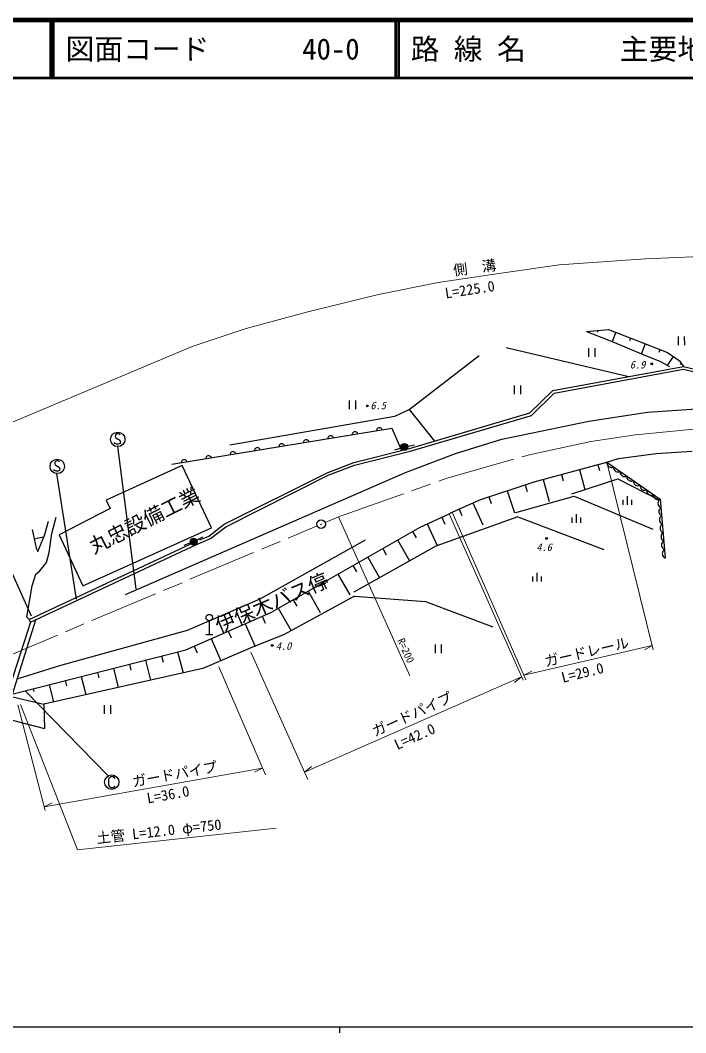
# Model space of a CAD drawing. Units: millimetres, scale not verified. Extents: x 40000 to 680000, y 20000 to 380000.
# Drawn here: x 112506 to 228184, y 204000 to 380000 of the extents above; entities that cross this region are included whole.
import ezdxf
from ezdxf.enums import TextEntityAlignment as Align

# ---------------------------------------------------------------- set-up
doc = ezdxf.new("R2010")
doc.units = ezdxf.units.MM
doc.header["$LTSCALE"] = 1000
doc.linetypes.add('CHAIN', pattern=[18.5, 12, -1.5, 3.5, -1.5])
for name, color, linetype, lineweight in [('M-BGD', 7, 'Continuous', 25), ('M-BGD-EXST', 7, 'Continuous', 25), ('M-BMK', 2, 'CHAIN', 13), ('M-BMK-SRVR', 3, 'Continuous', 25), ('M-STR-HTXT', 7, 'Continuous', 13), ('M-STR-STRC', 7, 'Continuous', 25), ('M-TTL', 2, 'Continuous', 140), ('M-TTL-BAND', 7, 'Continuous', 25), ('M-TTL-LINE', 7, 'Continuous', 50)]:
    doc.layers.add(name, color=color, linetype=linetype, lineweight=lineweight)
doc.layers.add('M-TTL-TXT', color=7, linetype='Continuous')
doc.styles.add('ＭＳ ゴシック', font='')
doc.styles.get('ＭＳ ゴシック').set_extended_font_data('MS Gothic')

msp = doc.modelspace()

# ---------------------------------------------------------------- linework, layer by layer
at = {"layer": 'M-BGD'}
for p, q in [((210927, 325911), (214743, 326270)), ((210927, 325911), (214817, 324362)), ((212835, 326091), (212863, 325798)), ((214743, 326270), (219411, 324440)), ((216025, 325769), (215384, 324131)), ((214817, 324362), (220758, 321898)), ((218589, 324766), (218392, 324263)), ((219411, 324440), (224998, 322258)), ((226854, 325029), (226856, 323529)), ((227996, 323530), (227994, 325030)), ((196983, 323141), (218306, 318082)), ((211286, 323017), (211288, 321517)), ((212428, 321519), (212426, 323019)), ((221152, 323762), (220483, 322052)), ((223716, 322759), (223511, 322235)), ((224998, 322258), (227049, 320847)), ((180110, 312341), (192287, 321724)), ((220758, 321898), (223798, 320701)), ((223798, 320701), (225355, 319785)), ((226023, 321552), (224966, 320014)), ((227049, 320847), (227777, 319831)), ((227413, 320339), (227191, 320180)), ((205086, 315640), (227777, 319831)), ((205326, 315176), (227764, 319320)), ((227764, 319320), (243218, 315632)), ((227777, 319831), (243277, 316132)), ((198376, 316482), (198378, 314982)), ((199518, 314983), (199516, 316483)), ((201098, 311743), (205086, 315640)), ((201358, 311298), (205326, 315176)), ((169703, 313902), (169705, 312402)), ((170845, 312403), (170843, 313903)), ((177638, 311188), (180110, 312341)), ((180110, 312341), (184527, 306862)), ((180149, 305572), (201098, 311743)), ((148934, 306197), (177638, 311188)), ((180280, 305090), (201358, 311298)), ((138869, 302849), (177068, 309092)), ((170228, 308096), (170208, 307971)), ((170272, 308204), (170228, 308096)), ((170354, 308319), (170272, 308204)), ((170443, 308394), (170354, 308319)), ((170555, 308453), (170443, 308394)), ((170713, 308479), (170555, 308453)), ((170838, 308459), (170713, 308479)), ((170946, 308416), (170838, 308459)), ((171061, 308333), (170946, 308416)), ((171136, 308244), (171061, 308333)), ((171195, 308132), (171136, 308244)), ((174473, 308789), (174453, 308664)), ((174516, 308898), (174473, 308789)), ((174598, 309012), (174516, 308898)), ((174688, 309088), (174598, 309012)), ((174799, 309147), (174688, 309088)), ((174957, 309172), (174799, 309147)), ((175082, 309152), (174957, 309172)), ((175191, 309109), (175082, 309152)), ((175305, 309027), (175191, 309109)), ((175381, 308938), (175305, 309027)), ((175440, 308826), (175381, 308938)), ((177068, 309092), (178760, 305224)), ((157710, 306313), (157621, 306238)), ((157822, 306372), (157710, 306313)), ((157980, 306398), (157822, 306372)), ((158105, 306378), (157980, 306398)), ((158213, 306335), (158105, 306378)), ((158328, 306252), (158213, 306335)), ((158403, 306163), (158328, 306252)), ((161740, 306708), (161720, 306583)), ((161783, 306817), (161740, 306708)), ((161865, 306931), (161783, 306817)), ((161954, 307007), (161865, 306931)), ((162066, 307066), (161954, 307007)), ((162224, 307091), (162066, 307066)), ((162349, 307071), (162224, 307091)), ((162457, 307028), (162349, 307071)), ((162572, 306946), (162457, 307028)), ((162648, 306857), (162572, 306946)), ((162706, 306745), (162648, 306857)), ((165984, 307402), (165964, 307277)), ((166027, 307510), (165984, 307402)), ((166110, 307625), (166027, 307510)), ((166199, 307700), (166110, 307625)), ((166311, 307759), (166199, 307700)), ((166469, 307785), (166311, 307759)), ((166593, 307765), (166469, 307785)), ((166702, 307722), (166593, 307765)), ((166817, 307639), (166702, 307722)), ((166892, 307550), (166817, 307639)), ((166951, 307438), (166892, 307550)), ((149006, 304627), (148986, 304503)), ((149050, 304736), (149006, 304627)), ((149132, 304851), (149050, 304736)), ((149221, 304926), (149132, 304851)), ((149333, 304985), (149221, 304926)), ((149491, 305011), (149333, 304985)), ((149616, 304990), (149491, 305011)), ((149724, 304947), (149616, 304990)), ((149839, 304865), (149724, 304947)), ((149914, 304776), (149839, 304865)), ((149973, 304664), (149914, 304776)), ((153251, 305321), (153231, 305196)), ((153294, 305429), (153251, 305321)), ((153376, 305544), (153294, 305429)), ((153466, 305620), (153376, 305544)), ((153577, 305678), (153466, 305620)), ((153735, 305704), (153577, 305678)), ((153860, 305684), (153735, 305704)), ((153969, 305641), (153860, 305684)), ((154083, 305558), (153969, 305641)), ((154159, 305469), (154083, 305558)), ((154218, 305357), (154159, 305469)), ((157495, 306015), (157475, 305890)), ((157538, 306123), (157495, 306015)), ((157621, 306238), (157538, 306123)), ((158462, 306051), (158403, 306163)), ((170478, 303148), (180149, 305572)), ((170630, 302670), (180280, 305090)), ((178709, 305644), (177571, 305262)), ((179864, 305961), (181037, 306214)), ((216489, 303827), (223031, 304674)), ((223031, 304674), (229319, 305083)), ((140518, 303240), (140498, 303115)), ((140561, 303348), (140518, 303240)), ((140643, 303463), (140561, 303348)), ((140732, 303539), (140643, 303463)), ((140844, 303597), (140732, 303539)), ((141002, 303623), (140844, 303597)), ((141127, 303603), (141002, 303623)), ((141235, 303560), (141127, 303603)), ((141350, 303478), (141235, 303560)), ((141426, 303388), (141350, 303478)), ((141484, 303277), (141426, 303388)), ((144762, 303934), (144742, 303809)), ((144805, 304042), (144762, 303934)), ((144888, 304157), (144805, 304042)), ((144977, 304232), (144888, 304157)), ((145089, 304291), (144977, 304232)), ((145247, 304317), (145089, 304291)), ((145371, 304297), (145247, 304317)), ((145480, 304254), (145371, 304297)), ((145595, 304171), (145480, 304254)), ((145670, 304082), (145595, 304171)), ((145729, 303970), (145670, 304082)), ((165836, 301354), (170478, 303148)), ((201831, 299772), (214480, 303165)), ((212899, 302741), (213165, 301749)), ((214480, 303165), (214470, 303002)), ((214470, 303002), (214491, 302885)), ((214480, 303165), (216489, 303827)), ((214480, 303165), (223750, 296768)), ((214491, 302885), (214536, 302753)), ((214536, 302753), (214626, 302588)), ((140655, 302589), (127448, 296561)), ((145760, 291783), (140655, 302589)), ((147975, 292389), (165836, 301354)), ((166038, 300896), (170630, 302670)), ((206574, 301045), (206868, 299948)), ((209737, 301893), (210670, 298412)), ((214626, 302588), (214748, 302470)), ((214748, 302470), (214887, 302374)), ((214887, 302374), (215041, 302302)), ((215041, 302302), (215227, 302276)), ((215227, 302276), (215367, 302281)), ((215367, 302281), (215484, 302303)), ((215484, 302303), (215632, 302370)), ((215632, 302370), (215622, 302207)), ((215622, 302207), (215643, 302090)), ((215643, 302090), (215688, 301958)), ((215688, 301958), (215778, 301793)), ((215778, 301793), (215901, 301674)), ((215901, 301674), (216039, 301579)), ((216039, 301579), (216193, 301507)), ((216193, 301507), (216379, 301480)), ((216379, 301480), (216519, 301486)), ((216519, 301486), (216636, 301507)), ((216636, 301507), (216784, 301575)), ((216784, 301575), (216774, 301412)), ((216774, 301412), (216796, 301295)), ((216796, 301295), (216840, 301162)), ((216840, 301162), (216931, 300998)), ((216931, 300998), (217053, 300879)), ((148242, 291964), (166038, 300896)), ((192407, 296634), (201831, 299772)), ((200260, 299249), (200644, 298097)), ((203412, 300196), (204440, 296364)), ((208356, 297653), (216361, 300278)), ((216361, 300278), (223523, 296654)), ((217053, 300879), (217191, 300784)), ((217191, 300784), (217345, 300711)), ((217345, 300711), (217531, 300685)), ((217531, 300685), (217671, 300691)), ((217671, 300691), (217788, 300712)), ((217788, 300712), (217937, 300780)), ((217937, 300780), (217926, 300617)), ((217926, 300617), (217948, 300500)), ((217948, 300500), (217992, 300367)), ((217992, 300367), (218083, 300202)), ((218083, 300202), (218205, 300084)), ((218205, 300084), (218343, 299989)), ((218343, 299989), (218498, 299916)), ((218498, 299916), (218684, 299890)), ((218684, 299890), (218823, 299895)), ((218823, 299895), (218940, 299917)), ((218940, 299917), (219089, 299984)), ((219089, 299984), (219079, 299821)), ((219079, 299821), (219100, 299705)), ((219100, 299705), (219144, 299572)), ((219144, 299572), (219235, 299407)), ((219235, 299407), (219357, 299289)), ((219357, 299289), (219496, 299193)), ((197119, 298203), (198397, 294363)), ((219496, 299193), (219650, 299121)), ((219650, 299121), (219836, 299095)), ((219836, 299095), (219976, 299100)), ((219976, 299100), (220092, 299122)), ((220092, 299122), (220241, 299189)), ((220241, 299189), (220231, 299026)), ((220231, 299026), (220252, 298909)), ((220252, 298909), (220297, 298777)), ((220297, 298777), (220387, 298612)), ((220387, 298612), (220510, 298494)), ((220510, 298494), (220648, 298398)), ((220648, 298398), (220802, 298326)), ((220802, 298326), (220988, 298299)), ((220988, 298299), (221128, 298305)), ((221128, 298305), (221245, 298326)), ((221245, 298326), (221393, 298394)), ((221393, 298394), (221382, 298219)), ((221382, 298219), (221405, 298094)), ((221405, 298094), (221453, 297952)), ((221453, 297952), (221550, 297776)), ((221550, 297776), (221681, 297649)), ((221681, 297649), (221829, 297546)), ((221829, 297546), (221994, 297469)), ((221994, 297469), (222194, 297441)), ((222194, 297441), (222343, 297447)), ((222343, 297447), (222469, 297470)), ((222469, 297470), (222628, 297542)), ((222628, 297542), (222618, 297379)), ((127448, 296561), (128156, 295149)), ((187576, 294483), (192407, 296634)), ((191199, 296096), (192887, 292304)), ((193978, 297157), (194372, 295971)), ((198648, 294457), (208811, 297256)), ((208811, 297256), (222458, 291510)), ((217256, 296659), (217258, 295759)), ((218005, 297260), (218008, 295760)), ((218756, 296661), (218758, 295761)), ((222618, 297379), (222639, 297262)), ((222639, 297262), (222683, 297129)), ((222683, 297129), (222774, 296965)), ((222774, 296965), (222896, 296846)), ((222896, 296846), (223035, 296751)), ((223035, 296751), (223189, 296678)), ((223189, 296678), (223375, 296652)), ((223372, 296254), (223357, 296072)), ((223357, 296072), (223372, 295893)), ((223446, 296441), (223372, 296254)), ((223372, 295893), (223418, 295716)), ((223375, 296652), (223515, 296658)), ((223418, 295716), (223522, 295544)), ((223526, 296568), (223446, 296441)), ((223515, 296658), (223631, 296679)), ((223608, 296665), (223526, 296568)), ((223750, 296768), (223608, 296665)), ((223631, 296679), (223780, 296747)), ((223750, 296768), (224617, 286545)), ((128156, 295149), (119258, 290541)), ((181994, 291897), (187051, 294198)), ((187051, 294198), (187576, 294483)), ((188784, 295021), (189270, 293928)), ((209135, 294140), (209137, 292640)), ((223524, 294793), (223510, 294624)), ((223510, 294624), (223524, 294456)), ((223522, 295544), (223622, 295432)), ((223593, 294968), (223524, 294793)), ((223524, 294456), (223567, 294291)), ((223567, 294291), (223664, 294131)), ((223668, 295087), (223593, 294968)), ((223622, 295432), (223720, 295350)), ((223664, 294131), (223758, 294026)), ((223744, 295177), (223668, 295087)), ((223720, 295350), (223877, 295273)), ((223877, 295273), (223744, 295177)), ((223758, 294026), (223848, 293950)), ((223848, 293950), (223995, 293878)), ((116746, 290460), (117430, 292921)), ((117976, 290787), (118768, 293647)), ((145313, 290342), (147975, 292389)), ((183259, 292473), (184982, 288685)), ((199019, 293687), (184771, 288610)), ((185787, 293623), (186333, 292423)), ((199019, 293687), (213944, 288018)), ((208386, 293539), (208387, 292639)), ((209886, 293541), (209887, 292641)), ((223617, 293364), (223602, 293182)), ((223602, 293182), (223618, 293003)), ((223692, 293551), (223617, 293364)), ((223618, 293003), (223663, 292826)), ((223663, 292826), (223768, 292654)), ((223771, 293678), (223692, 293551)), ((223768, 292654), (223868, 292542)), ((223853, 293776), (223771, 293678)), ((223898, 292184), (223818, 292056)), ((223995, 293878), (223853, 293776)), ((223868, 292542), (223965, 292460)), ((223980, 292281), (223898, 292184)), ((223965, 292460), (224122, 292383)), ((224122, 292383), (223980, 292281)), ((114573, 291469), (115266, 288214)), ((115556, 287635), (116746, 290460)), ((117547, 287494), (117976, 290787)), ((119258, 290541), (123371, 281713)), ((123371, 281713), (145760, 291783)), ((145569, 289909), (148242, 291964)), ((156062, 277035), (181994, 291897)), ((180698, 291154), (181327, 290057)), ((223744, 291870), (223729, 291688)), ((223729, 291688), (223745, 291508)), ((223818, 292056), (223744, 291870)), ((223745, 291508), (223790, 291331)), ((223790, 291331), (223895, 291160)), ((223896, 290409), (223882, 290239)), ((223895, 291160), (223994, 291048)), ((223966, 290584), (223896, 290409)), ((224040, 290702), (223966, 290584)), ((223994, 291048), (224092, 290966)), ((224116, 290793), (224040, 290702)), ((224092, 290966), (224249, 290889)), ((224249, 290889), (224116, 290793)), ((114070, 275825), (142047, 288947)), ((114920, 289842), (116570, 290193)), ((142073, 289134), (140959, 288687)), ((142250, 288490), (143945, 289199)), ((143162, 289634), (144227, 290187)), ((143748, 289659), (145313, 290342)), ((143945, 289199), (145569, 289909)), ((178105, 289668), (180189, 286032)), ((223882, 290239), (223897, 290072)), ((223897, 290072), (223939, 289907)), ((223939, 289907), (224037, 289747)), ((223989, 288980), (223975, 288798)), ((223975, 288798), (223990, 288619)), ((224064, 289167), (223989, 288980)), ((224037, 289747), (224130, 289642)), ((224143, 289294), (224064, 289167)), ((224130, 289642), (224221, 289566)), ((224225, 289391), (224143, 289294)), ((224221, 289566), (224367, 289494)), ((224367, 289494), (224225, 289391)), ((114282, 275372), (142250, 288490)), ((115266, 288214), (115556, 287635)), ((117043, 285720), (117547, 287494)), ((184771, 288610), (170497, 280578)), ((175511, 288182), (176133, 287097)), ((223990, 288619), (224035, 288442)), ((224035, 288442), (224140, 288270)), ((224116, 287485), (224101, 287303)), ((224101, 287303), (224117, 287124)), ((224191, 287672), (224116, 287485)), ((224117, 287124), (224162, 286947)), ((224140, 288270), (224240, 288158)), ((224162, 286947), (224267, 286775)), ((224270, 287799), (224191, 287672)), ((224240, 288158), (224337, 288076)), ((224352, 287897), (224270, 287799)), ((224337, 288076), (224494, 287999)), ((224494, 287999), (224352, 287897)), ((115887, 284307), (117043, 285720)), ((170325, 285209), (170940, 284137)), ((172918, 286696), (174979, 283100)), ((224267, 286775), (224367, 286664)), ((224367, 286664), (224464, 286581)), ((224464, 286581), (224621, 286504)), ((114605, 281693), (115217, 283720)), ((115217, 283720), (115887, 284307)), ((167732, 283723), (169782, 280146)), ((202273, 283923), (202275, 282423)), ((113673, 276227), (114605, 281693)), ((165139, 282237), (165764, 281145)), ((201524, 283322), (201525, 282422)), ((203024, 283325), (203025, 282425)), ((170612, 279897), (158359, 273239)), ((162545, 280751), (164665, 277052)), ((170612, 279897), (182973, 278975)), ((159952, 279264), (160599, 278137)), ((182973, 278975), (194624, 274562)), ((141259, 270568), (156062, 277035)), ((154582, 276388), (155106, 275188)), ((157359, 277778), (159548, 273958)), ((114282, 275372), (110187, 262624)), ((111171, 262876), (115193, 275799)), ((114070, 275825), (113673, 276227)), ((114282, 275372), (114070, 275825)), ((145367, 275611), (145371, 273232)), ((151621, 275095), (153350, 271138)), ((144741, 273231), (146001, 273232)), ((148661, 273802), (149173, 272628)), ((158359, 273239), (152455, 270845)), ((142739, 271215), (143240, 270067)), ((145700, 272508), (147390, 268638)), ((184601, 271462), (184603, 269962)), ((185743, 269963), (185741, 271463)), ((110187, 262624), (141259, 270568)), ((137072, 269498), (137346, 268424)), ((139863, 270211), (140800, 266546)), ((152455, 270845), (144225, 267310)), ((131489, 268070), (131750, 267048)), ((134280, 268784), (135173, 265291)), ((144225, 267310), (116579, 261143)), ((123115, 265929), (123920, 262780)), ((125906, 266643), (126154, 265672)), ((128698, 267357), (129547, 264036)), ((117532, 264502), (118293, 261525)), ((120324, 265216), (120559, 264297)), ((110187, 262624), (116579, 261143)), ((114741, 263788), (114867, 263296)), ((116579, 261143), (116727, 256883)), ((127084, 260939), (127086, 259439)), ((128226, 259441), (128224, 260941)), ((109980, 258648), (116727, 256883))]:
    msp.add_line(p, q, dxfattribs=at)
for centre, radius in [((222280, 320281), 150), ((222280, 320281), 90), ((222280, 320281), 30), ((172835, 312963), 150), ((172835, 312963), 90), ((172835, 312963), 30), ((179278, 305834), 600), ((179278, 305834), 528), ((179278, 305834), 456), ((179278, 305834), 384), ((179278, 305834), 312), ((179278, 305834), 240), ((179278, 305834), 168), ((179278, 305834), 96), ((179278, 305834), 24), ((142629, 289358), 600), ((142629, 289358), 528), ((142629, 289358), 456), ((142629, 289358), 384), ((142629, 289358), 312), ((142629, 289358), 240), ((142629, 289358), 168), ((142629, 289358), 96), ((142629, 289358), 24), ((203985, 289923), 150), ((203985, 289923), 90), ((203985, 289923), 30), ((145366, 276171), 560), ((156313, 271331), 150), ((156313, 271331), 90), ((156313, 271331), 30)]:
    msp.add_circle(centre, radius, dxfattribs=at)
at = {"layer": 'M-BGD-EXST'}
for p, q in [((129345, 308093), (129046, 307943)), ((129545, 308093), (129345, 308093)), ((129745, 308044), (129545, 308093)), ((129846, 307944), (129745, 308044)), ((128948, 306442), (128848, 306592)), ((129248, 306293), (128948, 306442)), ((129046, 307943), (128996, 307643)), ((128996, 307643), (129096, 307393)), ((129096, 307393), (129797, 306994)), ((129598, 306293), (129248, 306293)), ((129848, 306444), (129598, 306293)), ((129797, 306994), (129897, 306744)), ((129897, 306744), (129848, 306444)), ((132669, 281184), (129483, 305894)), ((118540, 303244), (118490, 302944)), ((118490, 302944), (118591, 302694)), ((118839, 303395), (118540, 303244)), ((119039, 303395), (118839, 303395)), ((119240, 303345), (119039, 303395)), ((119340, 303245), (119240, 303345)), ((118442, 301744), (118342, 301894)), ((118742, 301595), (118442, 301744)), ((118591, 302694), (119291, 302295)), ((119092, 301595), (118742, 301595)), ((122292, 279365), (118872, 301238)), ((119342, 301745), (119092, 301595)), ((119291, 302295), (119392, 302046)), ((119392, 302046), (119342, 301745)), ((113345, 263431), (127723, 248704)), ((128014, 248309), (127865, 248109)), ((128214, 248459), (128014, 248309)), ((128664, 248460), (128214, 248459)), ((128864, 248310), (128664, 248460)), ((128965, 248161), (128864, 248310)), ((127865, 248109), (127866, 247009)), ((127866, 247009), (128017, 246809)), ((128017, 246809), (128217, 246659)), ((128217, 246659), (128667, 246660)), ((128667, 246660), (128867, 246760)), ((128867, 246760), (128967, 246911))]:
    msp.add_line(p, q, dxfattribs=at)
for centre in [(129447, 307143), (118941, 302445), (128416, 247560)]:
    msp.add_circle(centre, 1250, dxfattribs=at)
at = {"layer": 'M-BMK'}
for p, q in [((219430, 307921), (231815, 309109)), ((201236, 304536), (211657, 306761)), ((211657, 306761), (219430, 307921)), ((186715, 300415), (201236, 304536)), ((167819, 293671), (186715, 300415)), ((165482, 292687), (167819, 293671)), ((73792, 254138), (164100, 292106))]:
    msp.add_line(p, q, dxfattribs=at)
at = {"layer": 'M-BMK-SRVR'}
for radius in [750, 30]:
    msp.add_circle((164791, 292396), radius, dxfattribs=at)
at = {"layer": 'M-STR-HTXT'}
for p, q in [((206154, 337486), (221171, 338503)), ((221171, 338503), (234311, 339106)), ((196107, 336035), (206154, 337486)), ((174750, 332309), (185127, 334423)), ((185127, 334423), (196107, 336035)), ((162497, 329309), (174750, 332309)), ((151789, 326421), (162497, 329309)), ((142380, 323282), (151789, 326421)), ((99946, 305435), (142380, 323282)), ((214480, 303165), (222544, 270554)), ((187051, 294198), (199912, 265288)), ((187576, 294483), (200401, 265324)), ((167819, 293671), (180230, 266038)), ((200046, 266131), (222357, 271309)), ((222357, 271309), (220991, 270561)), ((152611, 270184), (162488, 247994)), ((147006, 267619), (155129, 248817)), ((161899, 249317), (199650, 265875)), ((199650, 265875), (198445, 264888)), ((200046, 266131), (201412, 266879)), ((112106, 260994), (116820, 242612)), ((112532, 261065), (122454, 235791)), ((116650, 243275), (154634, 249963)), ((154634, 249963), (153229, 249289)), ((161899, 249317), (163104, 250304)), ((116650, 243275), (118055, 243949)), ((122454, 235791), (156968, 239541))]:
    msp.add_line(p, q, dxfattribs=at)
at = {"layer": 'M-STR-STRC'}
for p, q in [((211358, 310292), (221516, 311853)), ((221516, 311853), (230901, 312530)), ((196234, 307176), (211358, 310292)), ((188161, 304693), (196234, 307176)), ((179470, 301367), (188161, 304693)), ((130775, 280172), (179470, 301367)), ((114444, 276410), (106178, 294755)), ((154197, 279435), (172542, 289670)), ((141579, 273988), (154197, 279435)), ((119366, 267848), (141579, 273988)), ((111985, 265494), (119366, 267848))]:
    msp.add_line(p, q, dxfattribs=at)
at = {"layer": 'M-TTL'}
msp.add_line((680000, 380000), (40000, 380000), dxfattribs=at)
at = {"layer": 'M-TTL-BAND'}
for p, q in [((40000, 205000), (579000, 205000)), ((168000, 205000), (168000, 204000))]:
    msp.add_line(p, q, dxfattribs=at)
at = {"layer": 'M-TTL-LINE'}
for p, q in [((117750, 380000), (117750, 370000)), ((118250, 380000), (118250, 370000)), ((177750, 380000), (177750, 370000)), ((178250, 380000), (178250, 370000)), ((40000, 370000), (680000, 370000))]:
    msp.add_line(p, q, dxfattribs=at)

# ---------------------------------------------------------------- texts
at = {"layer": 'M-BGD', "style": 'ＭＳ ゴシック', "oblique": 15}
for s, p in [('6.9', (218463, 319068)), ('6.5', (173363, 311987)), ('4.6', (202206, 287342)), ('4.0', (156920, 270160))]:
    msp.add_text(s, height=1320, rotation=0.088, dxfattribs=at).set_placement(p, align=Align.BOTTOM_LEFT)
at = {"layer": 'M-BGD', "style": 'ＭＳ ゴシック'}
for s, rotation, p in [('丸忠設備工業', 26.788, (125626, 286507)), ('伊保木バス停', 23.088, (147377, 272763))]:
    msp.add_text(s, height=2566, rotation=rotation, dxfattribs=at).set_placement(p, align=Align.BOTTOM_LEFT)
at = {"layer": 'M-STR-HTXT', "style": 'ＭＳ ゴシック'}
for s, height, rotation, p in [('側\u3000溝', 1833, 7.588, (187959, 335057)), ('L=225.0', 1833, 8.788, (186559, 331080)), ('R=200', 1320, 294.288, (177654, 272051)), ('ガードレール', 1833, 12.988, (203978, 267099)), ('L=29.0', 1833, 13.688, (206944, 264289)), ('ガードパイプ', 1833, 24.488, (174367, 254939)), ('L=42.0', 1833, 24.088, (178251, 252629)), ('ガードパイプ', 1833, 10.388, (132224, 246181)), ('L=36.0', 1833, 10.188, (134771, 243296)), ('土管 L=12.0 φ=750', 1833, 6.388, (125907, 236362))]:
    msp.add_text(s, height=height, rotation=rotation, dxfattribs=at).set_placement(p, align=Align.BOTTOM_LEFT)
at = {"layer": 'M-TTL-TXT', "style": 'ＭＳ ゴシック'}
for s, p in [('図面コード', (120380, 375000)), ('40-0', (161521, 375000)), ('路 線 名', (180380, 375000)), ('主要地方道 光上関線', (216734, 375000))]:
    msp.add_text(s, height=3666, dxfattribs=at).set_placement(p, align=Align.MIDDLE_LEFT)

doc.saveas('drawing.dxf')
